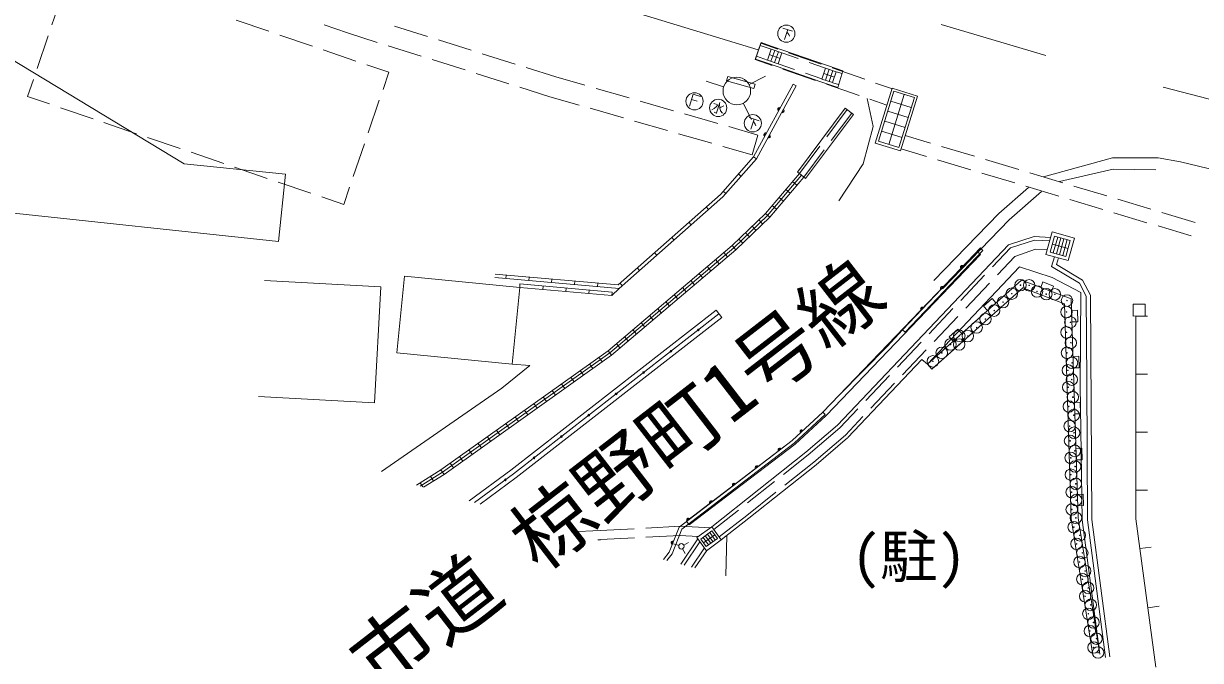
# Model space of a CAD drawing. Units: millimetres at full size, sheet at 1:1000; details may follow other scales. Extents: x 40000 to 680000, y 20000 to 380000.
# Drawn here: x 132336 to 183480, y 263668 to 291364 of the extents above; entities that cross this region are included whole.
import ezdxf
from ezdxf.enums import TextEntityAlignment as Align

# ---------------------------------------------------------------- set-up
doc = ezdxf.new("R2010")
doc.units = ezdxf.units.MM
doc.header["$LTSCALE"] = 1000
doc.header["$PDMODE"] = 32
doc.header["$PDSIZE"] = 500
doc.layers.add('M-BGD', color=7, linetype='Continuous', lineweight=13)
doc.layers.add('M-BGD-EXST', color=7, linetype='Continuous', lineweight=13)
doc.layers.add('M-BGD-HTXT', color=7, linetype='Continuous')
doc.styles.add('ＭＳ ゴシック', font='')
doc.styles.get('ＭＳ ゴシック').set_extended_font_data('MS Gothic')

msp = doc.modelspace()

# ---------------------------------------------------------------- linework, layer by layer
at = {"layer": 'M-BGD'}
for p, q in [((149205, 294820), (164263, 290219)), ((133572, 291303), (134057, 292722)), ((141579, 291511), (142998, 291026)), ((145397, 291302), (146412, 290954)), ((148455, 291254), (149886, 290803)), ((172219, 291325), (176754, 289969)), ((139319, 285270), (130513, 290599)), ((132925, 289410), (133410, 290829)), ((143471, 290865), (144891, 290380)), ((146412, 290954), (147708, 290546)), ((150363, 290653), (151794, 290202)), ((164378, 290504), (164133, 289795)), ((164392, 290535), (164187, 289939)), ((165111, 290250), (164378, 290504)), ((164392, 290535), (164867, 290371)), ((145364, 290218), (146783, 289733)), ((148185, 290395), (149616, 289945)), ((152271, 290052), (153701, 289601)), ((164350, 290412), (164824, 290249)), ((164824, 290249), (164659, 289777)), ((165209, 289849), (164742, 290013)), ((164980, 290194), (164815, 289722)), ((165292, 290085), (164824, 290249)), ((164867, 290371), (165335, 290208)), ((165136, 290140), (164971, 289668)), ((165127, 289613), (165292, 290085)), ((166004, 289837), (165291, 290085)), ((165334, 290208), (167233, 289548)), ((167001, 289596), (165584, 290087)), ((147256, 289571), (148211, 289245)), ((150093, 289794), (151523, 289344)), ((164866, 289542), (164133, 289795)), ((164145, 289816), (164187, 289939)), ((164619, 289653), (164145, 289816)), ((164187, 289939), (164662, 289776)), ((165085, 289490), (164616, 289654)), ((164659, 289777), (165127, 289613)), ((166988, 288828), (165085, 289490)), ((165128, 289613), (165841, 289365)), ((167190, 289425), (166477, 289673)), ((167232, 289548), (167698, 289391)), ((148211, 289245), (147957, 288501)), ((152000, 289193), (153431, 288743)), ((154178, 289451), (155464, 289046)), ((155464, 289046), (156734, 288680)), ((162943, 289065), (162889, 288872)), ((164125, 288732), (162943, 289065)), ((163865, 288709), (164575, 289077)), ((166756, 288887), (165338, 289378)), ((166313, 289201), (167026, 288953)), ((167190, 289425), (167030, 288951)), ((167576, 289031), (167110, 289188)), ((167345, 289373), (167185, 288899)), ((167656, 289268), (167190, 289425)), ((167501, 289320), (167341, 288846)), ((168891, 288941), (167474, 289432)), ((167496, 288794), (167656, 289268)), ((167906, 289190), (167656, 289268)), ((167695, 289392), (167944, 289314)), ((167944, 289314), (167718, 288588)), ((132509, 288193), (132764, 288937)), ((153908, 288593), (155204, 288184)), ((157214, 288542), (158656, 288127)), ((162760, 288614), (161998, 288855)), ((164070, 288539), (162889, 288872)), ((165782, 288730), (164057, 285575)), ((164125, 288732), (164070, 288539)), ((165914, 288658), (164181, 285488)), ((165782, 288730), (165914, 288658)), ((167456, 288670), (166988, 288828)), ((167030, 288951), (167496, 288794)), ((168646, 288232), (167228, 288723)), ((167718, 288588), (167456, 288670)), ((167508, 288790), (167757, 288712)), ((170079, 288550), (169344, 286164)), ((170096, 288524), (169363, 288777)), ((171178, 288212), (170079, 288550)), ((181863, 288597), (186370, 287416)), ((133464, 287866), (132509, 288193)), ((147795, 288028), (147310, 286608)), ((155204, 288184), (156479, 287817)), ((159136, 287988), (160578, 287573)), ((169259, 286883), (168994, 288098)), ((169851, 287815), (169118, 288069)), ((170158, 288416), (169490, 286248)), ((169934, 286111), (170603, 288279)), ((170025, 287982), (170913, 287708)), ((171047, 288142), (170158, 288416)), ((170379, 285974), (171047, 288142)), ((170443, 285825), (171178, 288212)), ((135357, 287220), (133938, 287705)), ((156959, 287679), (158401, 287263)), ((161058, 287435), (162500, 287020)), ((163609, 287900), (163977, 287189)), ((165969, 284908), (168045, 287680)), ((167237, 286434), (168125, 287620)), ((167433, 286278), (168325, 287470)), ((168045, 287680), (168405, 287410)), ((169891, 287548), (170780, 287275)), ((137249, 286573), (135830, 287058)), ((158881, 287125), (160323, 286710)), ((168405, 287410), (166317, 284622)), ((169757, 287115), (170646, 286841)), ((139142, 285926), (137723, 286411)), ((160803, 286572), (162245, 286156)), ((162980, 286881), (164250, 286515)), ((164000, 285651), (164250, 286515)), ((168828, 285260), (169259, 286883)), ((169624, 286681), (170512, 286407)), ((170648, 286498), (171750, 286167)), ((147149, 286135), (146664, 284716)), ((162725, 286018), (164000, 285651)), ((166049, 284848), (166937, 286034)), ((169344, 286164), (170443, 285825)), ((169490, 286248), (170379, 285974)), ((170472, 285914), (171578, 285581)), ((172229, 286023), (173665, 285591)), ((141035, 285280), (139615, 285765)), ((164057, 285575), (162616, 283930)), ((164181, 285488), (162722, 283824)), ((164181, 285488), (164057, 285575)), ((166241, 284687), (167133, 285878)), ((172057, 285437), (173494, 285006)), ((174144, 285448), (175581, 285016)), ((179661, 285522), (176657, 284697)), ((181637, 285525), (179661, 285522)), ((182608, 285354), (181637, 285525)), ((143725, 284813), (139319, 285270)), ((142927, 284633), (141508, 285118)), ((165969, 284908), (166049, 284848)), ((167763, 283660), (168828, 285260)), ((176060, 284872), (177496, 284441)), ((179689, 285036), (177351, 284500)), ((181546, 285001), (179689, 285036)), ((187552, 284153), (182608, 285354)), ((143411, 281887), (115829, 284848)), ((144820, 283986), (143400, 284471)), ((143725, 284813), (143411, 281887)), ((163398, 284823), (163511, 284724)), ((166049, 284848), (164579, 283105)), ((166144, 284768), (164665, 283015)), ((164769, 282945), (166239, 284688)), ((165755, 284500), (165945, 284339)), ((166049, 284848), (166317, 284622)), ((173973, 284862), (175409, 284431)), ((146502, 284243), (146248, 283498)), ((162616, 283930), (158169, 279995)), ((162739, 284071), (162852, 283972)), ((165461, 284151), (165651, 283991)), ((174720, 283108), (176000, 284236)), ((176567, 284065), (175173, 282830)), ((175888, 284287), (177325, 283855)), ((177975, 284297), (179412, 283866)), ((146248, 283498), (145293, 283825)), ((162722, 283824), (158220, 279840)), ((162002, 283387), (162101, 283275)), ((164873, 283454), (165063, 283293)), ((165167, 283802), (165357, 283642)), ((177804, 283712), (179240, 283280)), ((179891, 283722), (181327, 283290)), ((164579, 283105), (163123, 281710)), ((163207, 281617), (164665, 283015)), ((163296, 281529), (164769, 282945)), ((164288, 282826), (164461, 282645)), ((164579, 283105), (164769, 282945)), ((171896, 280186), (174720, 283108)), ((175173, 282830), (172264, 279830)), ((179719, 283136), (181156, 282705)), ((181806, 283146), (183243, 282715)), ((161253, 282724), (161353, 282612)), ((163997, 282547), (164170, 282366)), ((181635, 282561), (183071, 282130)), ((160504, 282062), (160604, 281949)), ((163414, 281989), (163587, 281808)), ((163705, 282268), (163878, 282087)), ((176247, 282102), (175141, 281735)), ((176268, 281951), (175224, 281605)), ((176970, 282065), (176247, 282102)), ((176929, 281917), (176268, 281951)), ((177036, 282304), (176764, 281321)), ((176948, 281424), (177140, 282119)), ((178005, 282036), (177036, 282304)), ((177276, 282082), (177084, 281387)), ((177140, 282119), (177820, 281932)), ((177412, 282044), (177220, 281349)), ((177548, 282007), (177356, 281312)), ((177684, 281969), (177492, 281274)), ((177820, 281932), (177628, 281237)), ((177727, 281055), (178005, 282036)), ((163123, 281710), (157738, 277139)), ((157815, 277040), (163207, 281617)), ((157892, 276941), (163296, 281529)), ((159855, 281287), (159755, 281399)), ((162764, 281405), (162926, 281214)), ((163123, 281710), (163296, 281529)), ((173779, 281454), (167075, 274470)), ((173923, 281316), (167216, 274327)), ((175141, 281735), (167702, 273897)), ((170534, 278051), (173917, 281604)), ((174026, 281501), (170643, 277948)), ((173779, 281454), (173922, 281315)), ((173917, 281604), (174026, 281501)), ((175224, 281605), (174440, 280779)), ((176314, 281548), (175419, 281240)), ((176314, 281548), (176820, 281522)), ((176764, 281321), (177727, 281055)), ((177628, 281237), (176948, 281424)), ((177044, 281772), (177724, 281584)), ((162046, 280795), (162208, 280605)), ((162405, 281100), (162567, 280910)), ((171613, 276559), (175610, 280791)), ((175419, 281240), (174658, 280438)), ((175610, 280791), (177039, 280328)), ((177009, 280799), (177136, 281218)), ((177009, 280799), (178220, 280080)), ((177222, 280882), (177309, 281170)), ((178356, 280208), (177222, 280882)), ((148890, 280377), (148565, 277042)), ((153896, 279889), (148890, 280377)), ((158220, 279840), (152813, 280317)), ((158169, 279995), (152826, 280466)), ((153292, 280275), (153306, 280424)), ((154302, 280336), (154289, 280187)), ((159006, 280736), (159106, 280624)), ((161687, 280491), (161849, 280300)), ((174096, 280417), (173064, 279328)), ((177039, 280328), (178277, 279663)), ((147857, 279916), (142814, 280185)), ((147588, 274873), (147857, 279916)), ((153571, 276554), (153896, 279889)), ((153896, 279891), (153910, 280040)), ((157896, 279538), (153896, 279891)), ((157909, 279688), (153910, 280040)), ((154907, 279802), (154920, 279951)), ((155285, 280099), (155298, 280248)), ((155896, 279715), (155917, 279863)), ((156294, 280161), (156281, 280011)), ((156913, 279776), (156900, 279626)), ((157277, 279923), (157290, 280073)), ((158220, 279840), (157896, 279538)), ((158258, 280074), (158357, 279961)), ((160969, 279881), (161131, 279691)), ((161328, 280186), (161490, 279995)), ((171613, 276559), (175696, 280212)), ((175760, 279867), (171813, 276336)), ((174314, 280075), (173282, 278987)), ((175696, 280212), (177867, 279388)), ((177573, 279179), (175760, 279867)), ((176536, 279893), (176624, 280127)), ((176624, 280127), (177092, 279950)), ((177092, 279950), (177003, 279716)), ((178518, 279503), (178220, 280080)), ((178698, 279547), (178356, 280208)), ((157909, 279688), (157896, 279538)), ((160251, 279272), (160413, 279081)), ((160610, 279577), (160772, 279386)), ((174427, 279412), (174055, 279079)), ((174594, 279226), (174427, 279412)), ((177867, 279388), (178161, 269866)), ((178277, 279663), (178255, 275623)), ((178537, 275832), (178518, 279503)), ((178755, 269803), (178698, 279547)), ((162431, 278896), (153505, 271944)), ((162554, 278738), (153626, 271785)), ((159892, 278967), (160054, 278777)), ((162677, 278580), (162431, 278896)), ((172719, 278966), (171687, 277878)), ((174055, 279079), (174221, 278893)), ((177862, 269838), (177573, 279179)), ((177882, 278888), (178132, 278896)), ((178132, 278896), (178147, 278396)), ((181080, 279168), (180560, 279167)), ((180560, 279167), (180561, 278647)), ((181081, 278648), (181080, 279168)), ((162677, 278580), (153747, 271625)), ((159174, 278358), (159336, 278167)), ((159533, 278662), (159695, 278472)), ((172938, 278624), (171906, 277536)), ((178147, 278396), (177898, 278389)), ((180561, 278647), (181081, 278648)), ((180674, 278647), (181174, 278647)), ((158456, 277748), (158618, 277558)), ((158815, 278053), (158977, 277862)), ((169862, 277326), (170534, 278051)), ((170534, 278051), (170643, 277948)), ((172937, 278079), (172564, 277746)), ((172564, 277746), (172731, 277559)), ((173103, 277893), (172937, 278079)), ((158097, 277443), (158259, 277253)), ((167783, 275204), (169862, 277326)), ((171343, 277515), (170310, 276427)), ((148565, 277042), (153571, 276554)), ((157738, 277139), (150470, 271964)), ((157815, 277040), (150540, 271860)), ((157892, 276941), (150615, 271761)), ((157334, 276851), (157479, 276648)), ((157738, 277139), (157892, 276941)), ((168157, 273366), (171375, 276759)), ((171561, 277173), (170529, 276085)), ((171613, 276559), (171375, 276759)), ((177944, 276889), (178194, 276897)), ((178194, 276897), (178209, 276397)), ((154336, 276494), (153115, 275503)), ((153571, 276554), (154336, 276494)), ((156527, 276276), (156672, 276073)), ((156931, 276564), (157076, 276360)), ((171613, 276559), (171813, 276336)), ((178209, 276397), (177959, 276390)), ((155719, 275701), (155864, 275498)), ((156123, 275989), (156268, 275785)), ((169966, 276064), (168933, 274976)), ((170185, 275722), (169153, 274634)), ((178575, 269791), (178537, 275832)), ((180674, 276125), (181174, 276125)), ((153115, 275503), (147895, 271892)), ((155315, 275414), (155460, 275210)), ((167075, 274470), (167783, 275204)), ((178255, 275623), (178339, 269786)), ((142545, 275142), (147588, 274873)), ((154508, 274839), (154653, 274635)), ((154912, 275126), (155057, 274923)), ((178006, 274890), (178256, 274898)), ((178256, 274898), (178271, 274398)), ((153700, 274264), (153845, 274060)), ((154104, 274551), (154249, 274348)), ((165733, 273229), (167075, 274470)), ((167075, 274470), (165733, 273229)), ((167177, 274360), (165830, 273114)), ((167216, 274327), (165862, 273076)), ((167177, 274360), (167075, 274470)), ((168589, 274614), (167806, 273788)), ((168809, 274271), (168048, 273469)), ((178271, 274398), (178021, 274391)), ((152893, 273689), (153038, 273485)), ((153297, 273977), (153442, 273773)), ((166332, 272721), (167702, 273897)), ((166428, 272605), (167806, 273788)), ((152085, 273114), (152230, 272910)), ((152489, 273402), (152634, 273198)), ((160820, 269470), (165733, 273229)), ((160944, 269377), (165830, 273114)), ((165733, 273229), (161144, 269719)), ((166682, 272297), (168048, 273469)), ((168146, 273355), (166778, 272181)), ((180673, 273603), (181173, 273603)), ((151681, 272827), (151826, 272623)), ((165862, 273076), (161266, 269560)), ((162242, 269483), (166332, 272721)), ((165359, 271760), (166428, 272605)), ((178068, 272891), (178318, 272899)), ((178318, 272899), (178333, 272399)), ((150874, 272252), (151019, 272048)), ((151278, 272539), (151423, 272335)), ((166778, 272181), (163853, 269860)), ((166682, 272297), (165417, 271293)), ((178333, 272399), (178083, 272392)), ((150470, 271964), (149407, 271297)), ((149566, 271249), (150540, 271860)), ((149724, 271201), (150615, 271761)), ((150018, 271680), (150151, 271469)), ((150470, 271964), (150615, 271761)), ((153505, 271944), (151701, 270604)), ((153626, 271785), (151940, 270532)), ((153747, 271625), (152178, 270460)), ((149566, 271397), (149681, 271214)), ((163791, 270518), (164967, 271449)), ((180672, 271081), (181172, 271081)), ((165025, 270982), (163760, 269978)), ((178130, 270892), (178379, 270900)), ((178379, 270900), (178395, 270400)), ((162331, 269362), (163399, 270208)), ((178395, 270400), (178145, 270393)), ((161144, 269719), (161266, 269560)), ((163760, 269978), (162567, 269039)), ((163853, 269860), (162655, 268917)), ((178803, 263894), (177862, 269838)), ((178161, 269866), (179100, 263941)), ((178339, 269786), (179100, 263941)), ((179357, 263803), (178575, 269791)), ((179535, 263826), (178755, 269803)), ((156135, 269266), (157387, 269321)), ((157387, 269321), (158875, 269399)), ((159375, 269425), (160863, 269504)), ((159385, 269025), (160864, 269103)), ((160394, 268381), (160820, 269470)), ((160526, 268307), (160944, 269377)), ((160844, 269104), (161668, 269064)), ((160863, 269504), (162183, 269440)), ((162242, 269483), (161594, 269011)), ((162252, 269300), (161768, 268946)), ((162100, 268694), (161864, 269017)), ((161885, 268785), (162370, 269138)), ((162197, 268765), (161961, 269088)), ((162294, 268835), (162058, 269158)), ((162391, 268906), (162155, 269229)), ((162657, 268915), (162242, 269483)), ((162488, 268977), (162252, 269300)), ((162852, 267342), (162893, 269104)), ((157405, 268921), (157293, 268917)), ((157406, 268922), (158886, 268999)), ((160810, 268668), (160586, 268739)), ((161638, 268951), (160897, 267853)), ((160977, 268527), (161085, 268318)), ((161027, 268686), (161237, 268795)), ((161732, 268823), (161051, 267813)), ((161358, 267733), (161921, 268566)), ((161594, 269011), (162011, 268443)), ((161768, 268946), (162003, 268623)), ((162003, 268623), (162488, 268977)), ((162011, 268443), (162657, 268915)), ((180846, 268532), (181341, 268599)), ((160145, 268056), (160394, 268381)), ((160298, 268010), (160526, 268307)), ((162027, 268455), (161512, 267693)), ((181194, 265956), (181690, 266023))]:
    msp.add_line(p, q, dxfattribs=at)
msp.add_lwpolyline([(181543, 263379), (180671, 269821), (180674, 278647)], dxfattribs=at)
for centre, radius in [((163332, 288432), 600), ((175660, 279988), 12.5), ((176035, 279982), 12.5), ((174898, 279251), 12.5), ((175279, 279619), 12.5), ((176376, 279712), 12.5), ((176779, 279595), 12.5), ((177154, 279589), 12.5), ((177681, 279317), 12.5), ((174517, 278882), 12.5), ((177660, 278819), 12.5), ((174135, 278513), 12.5), ((177827, 278373), 12.5), ((161661, 278043), 37.5), ((172998, 277782), 12.5), ((173373, 277775), 12.5), ((173754, 278144), 12.5), ((177658, 277935), 12.5), ((172617, 277413), 12.5), ((172992, 277407), 12.5), ((177849, 277483), 12.5), ((160471, 277116), 37.5), ((171855, 276675), 12.5), ((172236, 277044), 12.5), ((177679, 277044), 12.5), ((159281, 276188), 37.5), ((177717, 276286), 12.5), ((177896, 276609), 12.5), ((177887, 275882), 12.5), ((158090, 275261), 37.5), ((177735, 275549), 12.5), ((177758, 274714), 12.5), ((177932, 275117), 12.5), ((156900, 274334), 37.5), ((177976, 274331), 12.5), ((177796, 273858), 12.5), ((155709, 273407), 37.5), ((177814, 273220), 12.5), ((177987, 273571), 12.5), ((178019, 272779), 12.5), ((154519, 272480), 37.5), ((177842, 272481), 12.5), ((178035, 272100), 12.5), ((177851, 271747), 12.5), ((153273, 271522), 37.5), ((178065, 271350), 12.5), ((177883, 270986), 12.5), ((178080, 270636), 12.5), ((177886, 270234), 12.5), ((178069, 269872), 12.5), ((177972, 269466), 12.5), ((178234, 269110), 12.5), ((160923, 268632), 118), ((178095, 268738), 12.5), ((178346, 268344), 12.5), ((178226, 267950), 12.5), ((178468, 267560), 12.5), ((178349, 267201), 12.5), ((178466, 266460), 12.5), ((178602, 266823), 12.5), ((178712, 266083), 12.5), ((178606, 265700), 12.5), ((178671, 264949), 12.5), ((178832, 265325), 12.5), ((178959, 264616), 12.5), ((178831, 264230), 12.5), ((179030, 264012), 12.5)]:
    msp.add_circle(centre, radius, dxfattribs=at)
for centre, radius, start, end in [((165183, 287633), 75, 61.3458, 241.3458), ((165183, 287633), 37.5, 61.3458, 241.3458), ((165314, 287562), 75, 241.3458, 61.3458), ((165314, 287562), 37.5, 241.3458, 61.3458), ((164583, 286537), 75, 61.3458, 241.3458), ((164583, 286537), 37.5, 61.3458, 241.3458), ((164715, 286465), 75, 241.3458, 61.3458), ((164715, 286465), 37.5, 241.3458, 61.3458), ((173120, 280767), 75, 46.4054, 226.4054), ((173120, 280767), 37.5, 46.4054, 226.4054), ((172258, 279862), 75, 46.4054, 226.4054), ((172258, 279862), 37.5, 46.4054, 226.4054), ((171396, 278957), 75, 46.4054, 226.4054), ((171396, 278957), 37.5, 46.4054, 226.4054), ((166158, 273621), 75, 42.7681, 222.7681), ((166158, 273621), 37.5, 42.7681, 222.7681), ((165200, 272821), 75, 37.4127, 217.4127), ((165200, 272821), 37.5, 37.4127, 217.4127), ((164207, 272061), 75, 37.4127, 217.4127), ((164207, 272061), 37.5, 37.4127, 217.4127), ((163214, 271302), 75, 37.4127, 217.4127), ((163214, 271302), 37.5, 37.4127, 217.4127), ((162221, 270542), 75, 37.4127, 217.4127), ((162221, 270542), 37.5, 37.4127, 217.4127), ((161228, 269783), 75, 37.4127, 217.4127), ((161228, 269783), 37.5, 37.4127, 217.4127), ((160552, 268785), 75, 68.6462, 248.6463), ((160552, 268785), 37.5, 68.6462, 248.6463)]:
    msp.add_arc(centre, radius, start, end, dxfattribs=at)
for p in [(175279, 279619), (175660, 279988), (176035, 279982), (176376, 279712), (176779, 279595), (177154, 279589), (174898, 279251), (177681, 279317), (174135, 278513), (174517, 278882), (177660, 278819), (173754, 278144), (177827, 278373), (172998, 277782), (173373, 277775), (177658, 277935), (177849, 277483), (172236, 277044), (172617, 277413), (172992, 277407), (177679, 277044), (171855, 276675), (177896, 276609), (177717, 276286), (177735, 275549), (177887, 275882), (177932, 275117), (177758, 274714), (177976, 274331), (177796, 273858), (177987, 273571), (177814, 273220), (177842, 272481), (178019, 272779), (178035, 272100), (177851, 271747), (178065, 271350), (177883, 270986), (178080, 270636), (177886, 270234), (178069, 269872), (177972, 269466), (178234, 269110), (178095, 268738), (178346, 268344), (178226, 267950), (178468, 267560), (178349, 267201), (178602, 266823), (178466, 266460), (178606, 265700), (178712, 266083), (178832, 265325), (178671, 264949), (178831, 264230), (178959, 264616), (179030, 264012)]:
    msp.add_point(p, dxfattribs=at)
at = {"layer": 'M-BGD-EXST'}
for p, q in [((165326, 291169), (165758, 291032)), ((165542, 291101), (165404, 290666)), ((165510, 290996), (165590, 290888)), ((165590, 290888), (165617, 290808)), ((161433, 288289), (161271, 287778)), ((161362, 288064), (161612, 287985)), ((161433, 288289), (161755, 288187)), ((162352, 287668), (162246, 287613)), ((162332, 287886), (162476, 287840)), ((162453, 287761), (162352, 287668)), ((162429, 287465), (162353, 287507)), ((162451, 287475), (162429, 287465)), ((162594, 287925), (162451, 287475)), ((162488, 287817), (162453, 287761)), ((162476, 287840), (162488, 287817)), ((162574, 287855), (162590, 287697)), ((162763, 287786), (162590, 287697)), ((162590, 287697), (162625, 287575)), ((162625, 287575), (162714, 287461)), ((163869, 287274), (164301, 287137)), ((164085, 287205), (163947, 286770)), ((164053, 287100), (164133, 286993)), ((164133, 286993), (164160, 286913))]:
    msp.add_line(p, q, dxfattribs=at)
for centre in [(165485, 290923), (161494, 287983), (162522, 287696), (164028, 287027)]:
    msp.add_circle(centre, 375, dxfattribs=at)

# ---------------------------------------------------------------- texts
at = {"layer": 'M-BGD', "style": 'ＭＳ ゴシック'}
msp.add_text('(駐)', height=1833, dxfattribs=at).set_placement((170808, 266725), align=Align.BOTTOM_CENTER)
at = {"layer": 'M-BGD-HTXT', "style": 'ＭＳ ゴシック'}
msp.add_text('市道 椋野町1号線', height=2566, rotation=37.719, dxfattribs=at).set_placement((158115, 271688), align=Align.MIDDLE_CENTER)

doc.saveas('drawing.dxf')
